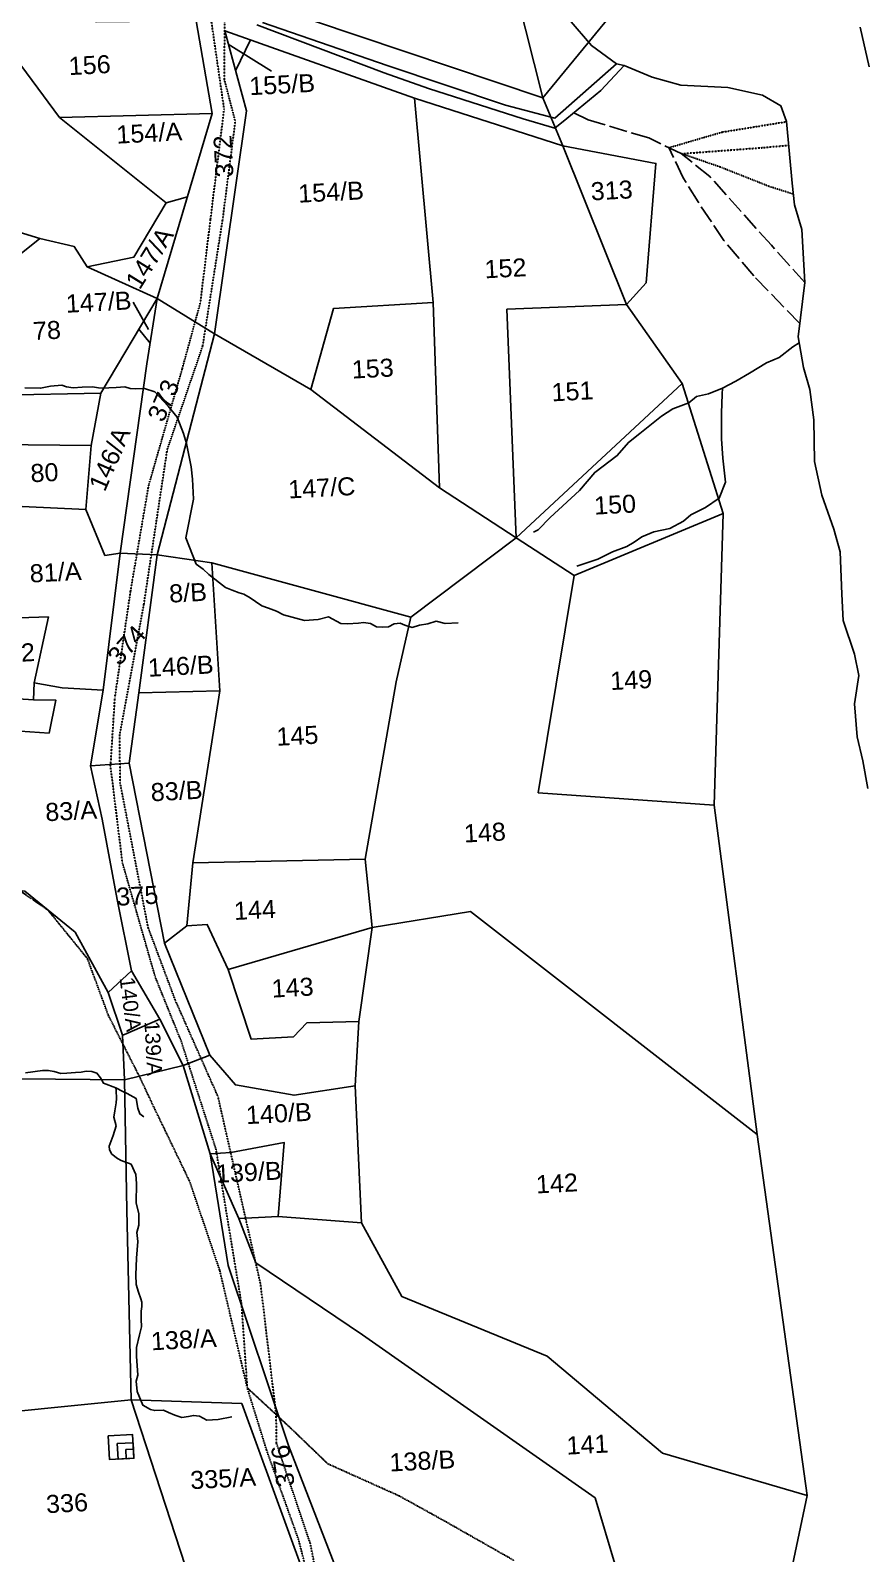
# Model space of a CAD drawing. Header units: inches. Extents: x 333501 to 344855, y 1583704 to 1591724.
# Drawn here: x 339106 to 339659, y 1585560 to 1586569 of the extents above; entities that cross this region are included whole.
import ezdxf

# ---------------------------------------------------------------- set-up
doc = ezdxf.new("R2010")
doc.units = ezdxf.units.IN
doc.header["$MEASUREMENT"] = 0
doc.linetypes.add('ACAD_ISO02W100', pattern=[15, 12, -3])
doc.linetypes.add('ACAD_ISO07W100', pattern=[3, 0, -3])
for name, color, linetype in [('CARTTRACK', 30, 'ACAD_ISO02W100'), ('NALA', 4, 'Continuous'), ('SQUAREWELL', 5, 'Continuous'), ('SURVEY_BND', 7, 'Continuous'), ('SURVEY_NO', 7, 'Continuous')]:
    doc.layers.add(name, color=color, linetype=linetype)
doc.layers.add('FOOTPATH', color=150, linetype='ACAD_ISO07W100', lineweight=30)
doc.layers.add('ROAD', color=1, linetype='Continuous', lineweight=25)
doc.styles.get("Standard").update_dxf_attribs({"font": 'arial.ttf'})
doc.dimstyles.get("Standard").update_dxf_attribs({"dimtxt": 0.18, "dimasz": 0.18, "dimexe": 0.18, "dimexo": 0.0625, "dimgap": 0.09, "dimtad": 0, "dimtih": 1, "dimtoh": 1, "dimdec": 4, "dimzin": 0, "dimdsep": 46, "dimtxsty": 'Standard', "dimcen": 0.09, "dimadec": 0, "dimazin": 0, "dimtfac": 1, "dimtdec": 4, "dimtofl": 0, "dimtmove": 0, "dimatfit": 3, "dimfxl": 0, "dimtolj": 1, "dimtzin": 0, "dimarcsym": 0})

msp = doc.modelspace()

# ---------------------------------------------------------------- linework, layer by layer
at = {"layer": 'CARTTRACK'}
for points in [[(339619, 1586402.2), (339596.8, 1586426.9), (339556, 1586472.5), (339537.1, 1586487.6), (339515.5, 1586498.1), (339475.3, 1586510), (339465.8, 1586514.7)], [(339615.6, 1586375.1), (339585.1, 1586406.6), (339565.4, 1586430), (339548.2, 1586455.7), (339538.3, 1586471.5), (339528.9, 1586491.6)]]:
    msp.add_lwpolyline(points, dxfattribs=at)
at = {"layer": 'FOOTPATH', "ltscale": 0.002}
for points in [[(339294.8, 1585525), (339283.6, 1585569.4), (339262.3, 1585629), (339249.6, 1585670), (339245.7, 1585726.1), (339228.8, 1585828.2), (339205.8, 1585899.6), (339188.5, 1585942.4), (339166.8, 1586017.9), (339158.9, 1586082), (339161.8, 1586127.4), (339172.2, 1586197.9), (339184.2, 1586268), (339206.4, 1586345), (339218.5, 1586389), (339225.1, 1586443.7), (339234.2, 1586517.1), (339222.6, 1586597)], [(339308.2, 1585482), (339291.3, 1585567), (339268.8, 1585633.6), (339268.7, 1585652.4), (339258.4, 1585738.6), (339230.1, 1585863.1), (339201.9, 1585926.7), (339183.8, 1585975.1), (339165.3, 1586070.7), (339164.9, 1586102.1), (339181, 1586189.1), (339196.5, 1586291.6), (339220, 1586360.2), (339233.2, 1586443.8), (339241.6, 1586508.9), (339234.4, 1586536.6), (339234.6, 1586588.3)], [(339528.9, 1586491.6), (339564.1, 1586501.9), (339606.8, 1586508.8)], [(339611.3, 1586460.8), (339595.2, 1586465.9), (339562.4, 1586478.9), (339537.1, 1586487.6), (339590.9, 1586491.6), (339608.3, 1586493.2)], [(339426, 1585555.9), (339382, 1585580.9), (339350.2, 1585598.5), (339303, 1585619.7), (339277.9, 1585643.8), (339249.6, 1585670), (339231.3, 1585748), (339211.4, 1585806.8), (339187.6, 1585856.2), (339178.2, 1585876.1), (339157.5, 1585916.8), (339143.6, 1585954.4), (339117.6, 1585986.4), (339098.7, 1585999.4)]]:
    msp.add_lwpolyline(points, dxfattribs=at)
at = {"layer": 'NALA'}
for points in [[(339660.7, 1586067.2), (339657.4, 1586085.5), (339653.6, 1586101.4), (339651.8, 1586123.3), (339654.7, 1586141.9), (339652, 1586156), (339644.3, 1586178.5), (339643.4, 1586195.9), (339642.5, 1586223.9), (339638.2, 1586238.8), (339630.2, 1586261.4), (339625.4, 1586283.8), (339624.9, 1586311.4), (339622.2, 1586331.3), (339618.2, 1586346), (339614.5, 1586366.2), (339619, 1586402.2), (339617.1, 1586437.4), (339612.1, 1586453.6), (339610.6, 1586468.1), (339606.8, 1586508.8), (339603, 1586519.3), (339591, 1586526.4), (339568, 1586531.4), (339536.7, 1586532.9), (339517.7, 1586538.3), (339499.2, 1586546.1), (339494.1, 1586547.1), (339477.6, 1586559.2), (339462.7, 1586576.5)], [(339661.7, 1586545.2), (339655.7, 1586571.3)], [(339467.8, 1586214.3), (339481.8, 1586219.1), (339491.6, 1586223.8), (339501, 1586227.5), (339505.9, 1586230.2), (339511, 1586233.9), (339519, 1586237.2), (339529.5, 1586239.4), (339538.5, 1586244.1), (339543.5, 1586248.3), (339553.2, 1586253.2), (339562.3, 1586259.4), (339566.5, 1586270), (339564.6, 1586286), (339563.8, 1586298.7), (339563.7, 1586315.8), (339564.1, 1586328.4), (339564.4, 1586332.3), (339573.2, 1586336.9), (339582.3, 1586342.2), (339593.5, 1586349.1), (339602, 1586352.7), (339611, 1586359.6), (339615.2, 1586362.3)], [(339389.3, 1586176.8), (339380.6, 1586176.5), (339374.7, 1586178), (339369.1, 1586176.3), (339363.6, 1586175.3), (339358.7, 1586173.8), (339354, 1586175.2), (339350.9, 1586176.6), (339346.8, 1586176.3), (339343, 1586174.3), (339339.4, 1586174), (339335.2, 1586174.1), (339331.2, 1586176.5), (339331.2, 1586176.5), (339326.5, 1586177), (339323.2, 1586176.6), (339315.9, 1586176.2), (339311.5, 1586176.5), (339303.3, 1586180.8), (339296.4, 1586179), (339287.4, 1586178.4), (339273.5, 1586182.2), (339268.8, 1586184.6), (339263.5, 1586186.6), (339259.2, 1586188.2), (339254.9, 1586190.9), (339251.3, 1586193.4), (339247.1, 1586195.8), (339244.2, 1586196.8), (339239.5, 1586198.4), (339235, 1586200.2), (339223.9, 1586208.8), (339220.2, 1586212.5), (339215.5, 1586215.8), (339208.7, 1586233.1), (339213.9, 1586258.7), (339213.2, 1586272.1), (339212.3, 1586280.2), (339209.2, 1586295.7), (339207.3, 1586302.2), (339202.9, 1586313.1), (339197.1, 1586320.4), (339188.1, 1586329.9), (339181.3, 1586332.1), (339175.4, 1586331.9), (339171.8, 1586332.1), (339168.3, 1586333.1), (339162.5, 1586332.8), (339157.8, 1586332.5), (339154.5, 1586332.3), (339150.8, 1586332.6), (339147, 1586333.2), (339140, 1586332.9), (339134, 1586332.5), (339129.6, 1586333.1), (339126.6, 1586334.3), (339119, 1586333.6), (339112.5, 1586332.2), (339102.1, 1586332.4)], [(339564.4, 1586332.3), (339555.1, 1586328.6), (339547.1, 1586326.7), (339542.2, 1586322.6), (339531.6, 1586318.6), (339523.9, 1586313.7), (339509.6, 1586302.3), (339502.1, 1586296.3), (339494.7, 1586287.6), (339479.8, 1586276.5), (339469.6, 1586264.4), (339450.1, 1586246.7), (339442.2, 1586238.5), (339439.2, 1586236.8)], [(339239.3, 1585650.9), (339230.1, 1585649.2), (339222.7, 1585648.8), (339217.7, 1585651.3), (339213.8, 1585651.9), (339210.5, 1585651.2), (339206.2, 1585650.6), (339201.5, 1585652.1), (339197.3, 1585653.8), (339193.9, 1585655.3), (339188.1, 1585655.1), (339185.3, 1585655.9), (339180.2, 1585658.6), (339176.4, 1585667.7), (339175.9, 1585674.6), (339176.9, 1585678.6), (339176.1, 1585691.1), (339176, 1585696.9), (339178, 1585705.3), (339179.4, 1585710.5), (339179.2, 1585715.6), (339179.2, 1585720.9), (339179.7, 1585724), (339179.5, 1585726.9), (339179, 1585729.2), (339177.3, 1585733.6), (339175.9, 1585738.7), (339175.6, 1585745.1), (339176, 1585756), (339176.9, 1585767), (339176.2, 1585773.1), (339177.5, 1585778), (339177.5, 1585785.4), (339175.9, 1585792.6), (339176, 1585805.6), (339175.7, 1585811.4), (339172.5, 1585818.3), (339165.9, 1585820.7), (339163.4, 1585822), (339159.8, 1585825), (339158.2, 1585827.9), (339157.9, 1585830.3), (339160.7, 1585837.4), (339162.6, 1585843.7), (339161.1, 1585849.4), (339161.7, 1585853.7), (339162.6, 1585858.9), (339162.8, 1585861.9), (339162.5, 1585867.1), (339162.4, 1585868.9), (339154.1, 1585871.9), (339152.1, 1585875.6), (339149.8, 1585878.5), (339146.4, 1585879.7), (339142.8, 1585879.8), (339139.3, 1585879.3), (339135.7, 1585879.1), (339129.8, 1585878.5), (339126, 1585878.4), (339121.6, 1585879.6), (339117.6, 1585880.4), (339113.7, 1585880.3), (339102.5, 1585878.7)], [(339180.9, 1585849.6), (339178.2, 1585851.6), (339176.9, 1585855.4), (339175.8, 1585861.9), (339169.9, 1585865.2), (339166.9, 1585866.4), (339162.4, 1585868.9)]]:
    msp.add_lwpolyline(points, dxfattribs=at)
at = {"layer": 'ROAD'}
for points in [[(339499.2, 1586546.1), (339483.7, 1586529.4), (339461.2, 1586510.9), (339453.2, 1586504.4), (339432.3, 1586510.7), (339369.5, 1586530.7), (339340.2, 1586541.1), (339255.7, 1586573)], [(339259.6, 1586574.5), (339342.2, 1586546), (339420.5, 1586519.7), (339453.3, 1586511.2), (339494.1, 1586547.1)]]:
    msp.add_lwpolyline(points, dxfattribs=at)
at = {"layer": 'SQUAREWELL'}
for points in [[(339157.3, 1585638.3), (339173.5, 1585639.2), (339174.3, 1585623.5), (339158.2, 1585622.6)], [(339163.3, 1585633.2), (339173.8, 1585633.7), (339174.3, 1585623.5), (339163.8, 1585622.9)], [(339169, 1585629.3), (339174, 1585629.6), (339174.3, 1585623.5), (339169.3, 1585623.2)]]:
    msp.add_lwpolyline(points, close=True, dxfattribs=at)
at = {"layer": 'SURVEY_BND'}
for points in [[(339445.3, 1586524.6), (339262.4, 1586586), (339275.2, 1586620.6), (339317, 1586628.7), (339319.5, 1586654.6), (339416.8, 1586637.6), (339445.3, 1586524.6)], [(339143.4, 1586412.6), (339174.4, 1586419.1), (339195.8, 1586455.1), (339125.1, 1586511.5), (339088.9, 1586560.6), (339047.1, 1586632.6)], [(339116.2, 1586634.5), (339149.3, 1586574.9), (339215.6, 1586575.5), (339226.3, 1586514.3), (339189.8, 1586391.6)], [(339445.3, 1586524.6), (339536.8, 1586635.8)], [(338967.8, 1586425.9), (338998.1, 1586410.8), (339007.5, 1586388.6), (339052.2, 1586383.5), (339111.9, 1586431.4), (339041.4, 1586453), (339016, 1586508), (338960.4, 1586606.3), (338957.1, 1586623.3)], [(339189.7, 1586222), (339227.7, 1586368.2), (339248.9, 1586516), (339234.5, 1586568.9), (339360.3, 1586524.4), (339372.7, 1586389), (339306.7, 1586385.1), (339291.5, 1586331.5), (339227.7, 1586368.2)], [(339241.7, 1586542.5), (339251.7, 1586562.9)], [(339360.3, 1586524.4), (339458.7, 1586492.8), (339520.3, 1586481.1), (339513.8, 1586402), (339500.8, 1586387.8), (339421.5, 1586384.5), (339427.7, 1586233.2), (339376.8, 1586266.2), (339372.7, 1586389)], [(339445.3, 1586524.6), (339458.7, 1586492.8)], [(339226.3, 1586514.3), (339125.1, 1586511.5)], [(339458.7, 1586492.8), (339500.8, 1586387.8)], [(339195.8, 1586455.1), (339209.9, 1586459.1)], [(339189.8, 1586391.6), (339143.4, 1586412.6), (339134.8, 1586426.1), (339111.9, 1586431.4)], [(339142.5, 1586251.9), (339155.1, 1586221.5), (339165.2, 1586223.1), (339183, 1586348.4), (339189.8, 1586391.6), (339152.4, 1586329)], [(339227.7, 1586368.2), (339189.8, 1586391.6)], [(339500.8, 1586387.8), (339537.6, 1586335.4), (339427.7, 1586233.2)], [(339185.1, 1586362), (339177.7, 1586371.3)], [(339010.9, 1586258.8), (339081.2, 1586254.7), (339083.2, 1586295), (339146, 1586294.3), (339152.4, 1586329), (339085.9, 1586327.6), (339052.6, 1586328.4), (339014.8, 1586328.6)], [(339376.8, 1586266.2), (339291.5, 1586331.5)], [(339427.7, 1586233.2), (339466.2, 1586208.3), (339564.9, 1586249.2), (339537.6, 1586335.4)], [(339081.2, 1586254.7), (339142.5, 1586251.9), (339146, 1586294.3)], [(339564.9, 1586249.2), (339558.8, 1586056.1), (339442.3, 1586064.3), (339466.2, 1586208.3)], [(339427.7, 1586233.2), (339357.9, 1586180.7), (339225.9, 1586216.7)], [(339073.5, 1586189.7), (339078.7, 1586179.6), (339117.7, 1586180.8), (339108.3, 1586137.2), (339126.8, 1586133.7), (339154, 1586132.2), (339165.2, 1586223.1)], [(339189.7, 1586222), (339165.2, 1586223.1)], [(339231.2, 1586131.8), (339225.9, 1586216.7), (339189.7, 1586222), (339177.5, 1586130.6)], [(339108.3, 1586137.2), (339107.9, 1586125.8), (339070.1, 1586128.3), (339071.5, 1586142.8), (339078.7, 1586179.6)], [(339357.9, 1586180.7), (339348.2, 1586137.8), (339327.7, 1586020.4)], [(339006.9, 1586140.9), (339007.4, 1586107), (339070.7, 1586114), (339073.2, 1586106.9), (339118.1, 1586103.8), (339122.5, 1586125.7), (339107.9, 1586125.8)], [(339172.8, 1585946.4), (339163.3, 1585993.7), (339153.2, 1586046.9), (339145.6, 1586082.2), (339154, 1586132.2)], [(339213.4, 1586018), (339231.2, 1586131.8), (339177.5, 1586130.6), (339171.3, 1586084)], [(339224.7, 1585890.4), (339194.6, 1585964.6), (339171.3, 1586084), (339145.6, 1586082.2)], [(339332.3, 1585975.1), (339397.5, 1585985.7), (339587.3, 1585837.9), (339558.8, 1586056.1)], [(339332.3, 1585975.1), (339327.7, 1586020.4), (339213.4, 1586018), (339209.4, 1585976.2)], [(339168.2, 1585874.2), (339166.8, 1585903.8), (339157.3, 1585932.1), (339135.4, 1585972), (339102, 1585999.2), (339063.7, 1586004.3)], [(339321, 1585870.2), (339323.5, 1585912.7), (339289, 1585911.9), (339280, 1585902.6), (339252.1, 1585901.1), (339236.7, 1585947.2), (339223, 1585977), (339209.4, 1585976.2), (339194.6, 1585964.6)], [(339236.7, 1585947.2), (339332.3, 1585975.1), (339323.5, 1585912.7)], [(339191.6, 1585914.3), (339172.8, 1585946.4), (339157.3, 1585932.1)], [(339168.2, 1585874.2), (339206.9, 1585883.7), (339191.6, 1585914.3), (339168.2, 1585904.2), (339166.8, 1585903.8)], [(339269.9, 1585783.7), (339325.2, 1585779.4), (339321, 1585870.2), (339280.5, 1585864), (339241.6, 1585870.8), (339224.7, 1585890.4), (339206.9, 1585883.7)], [(339172.5, 1585662.3), (339169.7, 1585787.9), (339168.2, 1585874.2), (339053.6, 1585875.2)], [(339206.9, 1585883.7), (339224.9, 1585825.1), (339236.7, 1585751.2), (339276.7, 1585632), (339308.5, 1585549.9), (339306.3, 1585525.5), (339285.4, 1585527.4)], [(339587.3, 1585837.9), (339620.5, 1585598.9), (339524.7, 1585627), (339448.3, 1585691.2), (339352, 1585730.6), (339325.2, 1585779.4)], [(339306.3, 1585525.5), (339386.5, 1585521.7), (339506.2, 1585509.9), (339480, 1585597.3), (339325.8, 1585705.2), (339255.1, 1585753), (339243.8, 1585782.3), (339269.9, 1585783.7), (339274, 1585832.6), (339238.6, 1585826), (339224.9, 1585825.1)], [(339243.8, 1585782.3), (339224.9, 1585825.1)], [(339051.1, 1585650), (339172.5, 1585662.3), (339211.6, 1585542.3), (339090.5, 1585518.9)], [(339211.6, 1585542.3), (339283.8, 1585527.6), (339287, 1585527.2), (339286.6, 1585548.4), (339245.8, 1585659.7), (339172.5, 1585662.3)], [(339620.5, 1585598.9), (339601.7, 1585509.6), (339607.2, 1585415.3), (339527.9, 1585412.5), (339506.2, 1585509.9)]]:
    msp.add_lwpolyline(points, dxfattribs=at)

# ---------------------------------------------------------------- texts
at = {"layer": 'SURVEY_NO'}
for s, height, rotation, p in [('156', 11.95, 3.0716, (339131.4, 1586539.6)), ('155/B', 11.95, 3.0716, (339251.1, 1586526.3)), ('154/A', 11.95, 3.0716, (339163, 1586494.2)), ('372', 11.95, 93.0716, (339240.4, 1586472.3)), ('313', 11.95, 3.0716, (339477.4, 1586456.6)), ('154/B', 11.95, 3.0716, (339283.5, 1586455.1)), ('147/A', 11.95, 58.0882, (339178.2, 1586396.9)), ('152', 11.95, 3.0716, (339407, 1586405)), ('147/B', 11.95, 3.0716, (339129.5, 1586382.2)), ('78', 11.95, 3.0716, (339107.7, 1586364.1)), ('153', 11.95, 3.0716, (339319, 1586338.6)), ('373', 11.95, 66.4794, (339193.8, 1586309)), ('151', 11.95, 3.0716, (339451.4, 1586323.5)), ('146/A', 11.95, 66.4794, (339155, 1586263.1)), ('80', 11.95, 3.0716, (339106.1, 1586269.9)), ('147/C', 11.95, 3.0716, (339276.9, 1586259.2)), ('150', 11.95, 3.0716, (339479.6, 1586248.5)), ('81/A', 11.95, 3.0716, (339105.6, 1586203.5)), ('8/B', 11.95, 3.0716, (339198, 1586190.2)), ('374', 11.95, 48.0394, (339164.7, 1586147.8)), ('82', 11.95, 3.0716, (339090.5, 1586150.6)), ('146/B', 11.95, 3.0716, (339183.9, 1586141.1)), ('149', 11.95, 3.0716, (339490.3, 1586132.3)), ('145', 11.95, 3.0716, (339269.1, 1586095.4)), ('83/B', 11.95, 3.0716, (339185.8, 1586058.6)), ('83/A', 11.95, 3.0716, (339115.9, 1586045.4)), ('148', 11.95, 3.0716, (339393.3, 1586031.3)), ('375', 11.95, 3.0716, (339163, 1585989.4)), ('144', 11.95, 3.0716, (339240.9, 1585980)), ('140/A', 9.96, 277.4753, (339164.8, 1585941.6)), ('143', 11.95, 3.0716, (339265.9, 1585928.6)), ('139/A', 9.96, 273.0716, (339181.3, 1585912.9)), ('140/B', 11.95, 3.0716, (339248.9, 1585844.8)), ('139/B', 11.95, 3.0716, (339229, 1585805.9)), ('142', 11.95, 3.0716, (339441.1, 1585798.9)), ('138/A', 11.95, 3.0716, (339185.9, 1585695)), ('141', 11.95, 3.0716, (339461.3, 1585625.9)), ('376', 11.95, 98.5179, (339281, 1585605.6)), ('138/B', 11.95, 3.0716, (339344, 1585614.7)), ('335/A', 11.95, 3.0716, (339212, 1585603)), ('336', 11.95, 3.0716, (339116.4, 1585587.1))]:
    msp.add_text(s, height=height, rotation=rotation, dxfattribs=at).set_placement(p)

# ---------------------------------------------------------------- leaders
at = {"layer": 'SURVEY_BND'}
msp.add_leader([(339236.9, 1586560.1), (339265.6, 1586542.2)], dimstyle='Standard', override={"dimasz": 0.8, "dimgap": 0.09, "dimtad": 0}, dxfattribs=at)
at = {"layer": 'SURVEY_NO'}
msp.add_leader([(339184, 1586371.1), (339173.8, 1586389.3)], dimstyle='Standard', override={"dimasz": 0.8, "dimgap": 0.09, "dimtad": 0}, dxfattribs=at)

doc.saveas('drawing.dxf')
